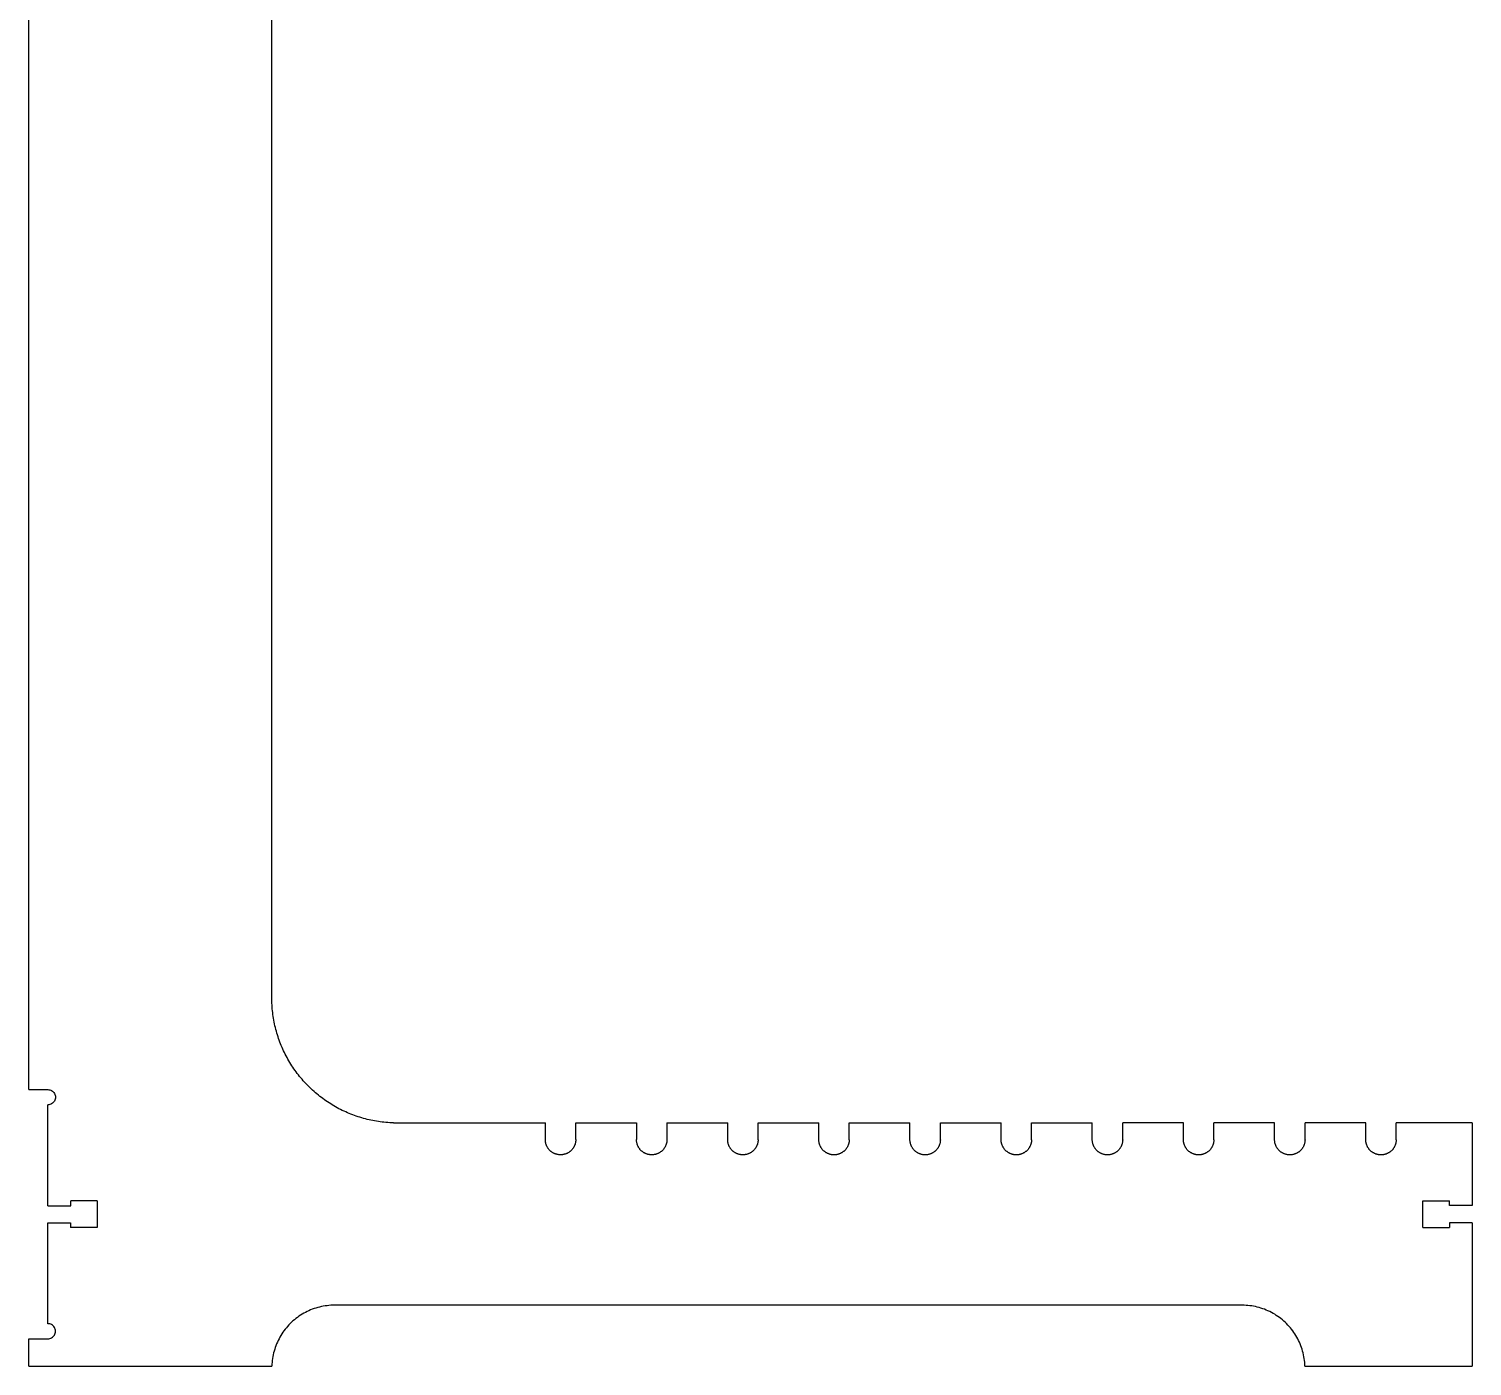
# Model space of a CAD drawing. Extents: x -72 to 72, y -22 to 22.
# Drawn here: x 3.69 to 27.44, y -22 to 0 of the extents above; entities that cross this region are included whole.
import ezdxf

# ---------------------------------------------------------------- set-up
doc = ezdxf.new("R2010")
doc.units = 0
doc.header["$MEASUREMENT"] = 0
doc.layers.get('0').update_dxf_attribs({"linetype": 'CONTINUOUS'})

msp = doc.modelspace()

# ---------------------------------------------------------------- linework, layer by layer
for p, q in [((7.692, -15.999), (7.695, 16.001)), ((3.693, -17.452), (3.696, 14.201)), ((7.693, -16.03), (7.692, -15.999)), ((7.695, -16.061), (7.693, -16.03)), ((7.697, -16.092), (7.695, -16.061)), ((7.699, -16.123), (7.697, -16.092)), ((7.702, -16.154), (7.699, -16.123)), ((7.706, -16.185), (7.702, -16.154)), ((7.71, -16.216), (7.706, -16.185)), ((7.714, -16.247), (7.71, -16.216)), ((7.719, -16.278), (7.714, -16.247)), ((7.724, -16.309), (7.719, -16.278)), ((7.73, -16.339), (7.724, -16.309)), ((7.737, -16.37), (7.73, -16.339)), ((7.743, -16.4), (7.737, -16.37)), ((7.75, -16.431), (7.743, -16.4)), ((7.758, -16.461), (7.75, -16.431)), ((7.766, -16.491), (7.758, -16.461)), ((7.775, -16.521), (7.766, -16.491)), ((7.784, -16.551), (7.775, -16.521)), ((7.793, -16.581), (7.784, -16.551)), ((7.803, -16.61), (7.793, -16.581)), ((7.814, -16.64), (7.803, -16.61)), ((7.824, -16.669), (7.814, -16.64)), ((7.836, -16.698), (7.824, -16.669)), ((7.847, -16.727), (7.836, -16.698)), ((7.859, -16.756), (7.847, -16.727)), ((7.872, -16.784), (7.859, -16.756)), ((7.885, -16.812), (7.872, -16.784)), ((7.898, -16.841), (7.885, -16.812)), ((7.912, -16.869), (7.898, -16.841)), ((7.926, -16.896), (7.912, -16.869)), ((7.941, -16.924), (7.926, -16.896)), ((7.956, -16.951), (7.941, -16.924)), ((7.972, -16.978), (7.956, -16.951)), ((7.988, -17.005), (7.972, -16.978)), ((8.004, -17.031), (7.988, -17.005)), ((8.021, -17.058), (8.004, -17.031)), ((8.038, -17.084), (8.021, -17.058)), ((8.055, -17.11), (8.038, -17.084)), ((8.073, -17.135), (8.055, -17.11)), ((8.091, -17.16), (8.073, -17.135)), ((8.11, -17.185), (8.091, -17.16)), ((8.129, -17.21), (8.11, -17.185)), ((8.148, -17.235), (8.129, -17.21)), ((8.168, -17.259), (8.148, -17.235)), ((8.188, -17.282), (8.168, -17.259)), ((8.209, -17.306), (8.188, -17.282)), ((8.23, -17.329), (8.209, -17.306)), ((8.251, -17.352), (8.23, -17.329)), ((3.693, -17.452), (4.006, -17.452)), ((4.006, -17.452), (4.022, -17.453)), ((4.022, -17.453), (4.038, -17.456)), ((4.038, -17.456), (4.053, -17.461)), ((4.053, -17.461), (4.068, -17.468)), ((4.068, -17.468), (4.082, -17.477)), ((4.082, -17.477), (4.094, -17.488)), ((4.094, -17.488), (4.105, -17.501)), ((4.105, -17.501), (4.114, -17.514)), ((4.114, -17.514), (4.121, -17.529)), ((4.121, -17.529), (4.126, -17.544)), ((4.126, -17.544), (4.13, -17.56)), ((4.13, -17.56), (4.131, -17.577)), ((8.272, -17.375), (8.251, -17.352)), ((8.294, -17.397), (8.272, -17.375)), ((8.317, -17.419), (8.294, -17.397)), ((8.339, -17.44), (8.317, -17.419)), ((8.362, -17.461), (8.339, -17.44)), ((8.385, -17.482), (8.362, -17.461)), ((8.409, -17.503), (8.385, -17.482)), ((8.432, -17.523), (8.409, -17.503)), ((8.457, -17.543), (8.432, -17.523)), ((8.481, -17.562), (8.457, -17.543)), ((8.506, -17.581), (8.481, -17.562)), ((4.022, -17.701), (4.006, -17.702)), ((4.006, -19.361), (4.006, -17.702)), ((4.038, -17.697), (4.022, -17.701)), ((4.053, -17.692), (4.038, -17.697)), ((4.068, -17.685), (4.053, -17.692)), ((4.082, -17.676), (4.068, -17.685)), ((4.094, -17.665), (4.082, -17.676)), ((4.105, -17.653), (4.094, -17.665)), ((4.114, -17.639), (4.105, -17.653)), ((4.121, -17.625), (4.114, -17.639)), ((4.126, -17.609), (4.121, -17.625)), ((4.13, -17.593), (4.126, -17.609)), ((4.131, -17.577), (4.13, -17.593)), ((8.531, -17.6), (8.506, -17.581)), ((8.556, -17.618), (8.531, -17.6)), ((8.581, -17.636), (8.556, -17.618)), ((8.607, -17.653), (8.581, -17.636)), ((8.633, -17.671), (8.607, -17.653)), ((8.66, -17.687), (8.633, -17.671)), ((8.686, -17.704), (8.66, -17.687)), ((8.713, -17.719), (8.686, -17.704)), ((8.74, -17.735), (8.713, -17.719)), ((8.767, -17.75), (8.74, -17.735)), ((8.795, -17.765), (8.767, -17.75)), ((8.822, -17.779), (8.795, -17.765)), ((8.85, -17.793), (8.822, -17.779)), ((8.879, -17.806), (8.85, -17.793)), ((8.907, -17.819), (8.879, -17.806)), ((8.935, -17.832), (8.907, -17.819)), ((8.964, -17.844), (8.935, -17.832)), ((8.993, -17.856), (8.964, -17.844)), ((9.022, -17.867), (8.993, -17.856)), ((9.051, -17.878), (9.022, -17.867)), ((9.081, -17.888), (9.051, -17.878)), ((9.11, -17.898), (9.081, -17.888)), ((9.14, -17.907), (9.11, -17.898)), ((9.17, -17.916), (9.14, -17.907)), ((9.2, -17.925), (9.17, -17.916)), ((9.23, -17.933), (9.2, -17.925)), ((9.26, -17.941), (9.23, -17.933)), ((9.291, -17.948), (9.26, -17.941)), ((9.321, -17.955), (9.291, -17.948)), ((9.352, -17.961), (9.321, -17.955)), ((9.382, -17.967), (9.352, -17.961)), ((9.413, -17.972), (9.382, -17.967)), ((9.444, -17.977), (9.413, -17.972)), ((9.475, -17.981), (9.444, -17.977)), ((9.506, -17.985), (9.475, -17.981)), ((9.536, -17.989), (9.506, -17.985)), ((9.568, -17.992), (9.536, -17.989)), ((9.599, -17.994), (9.568, -17.992)), ((9.63, -17.996), (9.599, -17.994)), ((9.661, -17.998), (9.63, -17.996)), ((9.692, -17.999), (9.661, -17.998)), ((9.692, -17.999), (12.192, -17.999)), ((12.192, -18.274), (12.192, -17.999)), ((12.692, -17.999), (13.692, -17.999)), ((12.692, -18.274), (12.692, -17.999)), ((13.692, -17.999), (13.692, -18.274)), ((14.192, -17.999), (15.192, -18)), ((14.192, -17.999), (14.192, -18.274)), ((15.192, -18.275), (15.192, -18)), ((15.692, -18), (16.692, -18)), ((15.692, -18.275), (15.692, -18)), ((16.692, -18.275), (16.692, -18)), ((17.192, -18), (18.192, -18)), ((17.192, -18.275), (17.192, -18)), ((18.192, -18.275), (18.192, -18)), ((18.692, -18), (19.692, -18)), ((18.692, -18.275), (18.692, -18)), ((19.692, -18.275), (19.692, -18)), ((20.192, -18), (21.192, -18)), ((20.192, -18.275), (20.192, -18)), ((21.192, -18.275), (21.192, -18)), ((22.692, -18), (21.692, -18)), ((21.692, -18.275), (21.692, -18)), ((22.692, -18.275), (22.692, -18)), ((24.192, -18), (23.192, -18)), ((23.192, -18.275), (23.192, -18)), ((24.192, -18.275), (24.192, -18)), ((25.692, -18), (24.692, -18)), ((24.692, -18.275), (24.692, -18)), ((25.692, -18.275), (25.692, -18)), ((26.192, -18.275), (26.192, -18)), ((27.442, -18), (26.192, -18)), ((27.442, -18), (27.442, -19.36)), ((12.192, -18.282), (12.192, -18.274)), ((12.192, -18.29), (12.192, -18.282)), ((12.692, -18.282), (12.691, -18.29)), ((12.692, -18.274), (12.692, -18.282)), ((13.692, -18.282), (13.692, -18.274)), ((13.692, -18.29), (13.692, -18.282)), ((14.192, -18.282), (14.191, -18.29)), ((14.192, -18.274), (14.192, -18.282)), ((15.192, -18.282), (15.192, -18.275)), ((15.192, -18.29), (15.192, -18.282)), ((15.692, -18.282), (15.691, -18.29)), ((15.692, -18.275), (15.692, -18.282)), ((16.692, -18.283), (16.692, -18.275)), ((16.692, -18.29), (16.692, -18.283)), ((17.192, -18.283), (17.191, -18.29)), ((17.192, -18.275), (17.192, -18.283)), ((18.192, -18.283), (18.192, -18.275)), ((18.192, -18.29), (18.192, -18.283)), ((18.692, -18.283), (18.691, -18.291)), ((18.692, -18.275), (18.692, -18.283)), ((19.692, -18.283), (19.692, -18.275)), ((19.692, -18.291), (19.692, -18.283)), ((20.192, -18.283), (20.191, -18.291)), ((20.192, -18.275), (20.192, -18.283)), ((21.192, -18.283), (21.192, -18.275)), ((21.192, -18.291), (21.192, -18.283)), ((21.692, -18.283), (21.691, -18.291)), ((21.692, -18.275), (21.692, -18.283)), ((22.692, -18.283), (22.692, -18.275)), ((22.692, -18.291), (22.692, -18.283)), ((23.192, -18.283), (23.191, -18.291)), ((23.192, -18.275), (23.192, -18.283)), ((24.192, -18.283), (24.192, -18.275)), ((24.192, -18.291), (24.192, -18.283)), ((24.692, -18.283), (24.691, -18.291)), ((24.692, -18.275), (24.692, -18.283)), ((25.692, -18.283), (25.692, -18.275)), ((25.692, -18.291), (25.692, -18.283)), ((26.192, -18.283), (26.191, -18.291)), ((26.192, -18.275), (26.192, -18.283)), ((12.193, -18.298), (12.192, -18.29)), ((12.194, -18.306), (12.193, -18.298)), ((12.195, -18.313), (12.194, -18.306)), ((12.196, -18.321), (12.195, -18.313)), ((12.198, -18.329), (12.196, -18.321)), ((12.2, -18.336), (12.198, -18.329)), ((12.202, -18.344), (12.2, -18.336)), ((12.204, -18.352), (12.202, -18.344)), ((12.207, -18.359), (12.204, -18.352)), ((12.21, -18.366), (12.207, -18.359)), ((12.213, -18.374), (12.21, -18.366)), ((12.216, -18.381), (12.213, -18.374)), ((12.219, -18.388), (12.216, -18.381)), ((12.223, -18.395), (12.219, -18.388)), ((12.227, -18.402), (12.223, -18.395)), ((12.231, -18.408), (12.227, -18.402)), ((12.235, -18.415), (12.231, -18.408)), ((12.24, -18.421), (12.235, -18.415)), ((12.244, -18.428), (12.24, -18.421)), ((12.249, -18.434), (12.244, -18.428)), ((12.254, -18.44), (12.249, -18.434)), ((12.26, -18.445), (12.254, -18.44)), ((12.265, -18.451), (12.26, -18.445)), ((12.271, -18.457), (12.265, -18.451)), ((12.277, -18.462), (12.271, -18.457)), ((12.283, -18.467), (12.277, -18.462)), ((12.289, -18.472), (12.283, -18.467)), ((12.295, -18.477), (12.289, -18.472)), ((12.301, -18.481), (12.295, -18.477)), ((12.308, -18.485), (12.301, -18.481)), ((12.315, -18.49), (12.308, -18.485)), ((12.322, -18.493), (12.315, -18.49)), ((12.328, -18.497), (12.322, -18.493)), ((12.336, -18.501), (12.328, -18.497)), ((12.343, -18.504), (12.336, -18.501)), ((12.35, -18.507), (12.343, -18.504)), ((12.357, -18.51), (12.35, -18.507)), ((12.365, -18.512), (12.357, -18.51)), ((12.372, -18.514), (12.365, -18.512)), ((12.38, -18.516), (12.372, -18.514)), ((12.387, -18.518), (12.38, -18.516)), ((12.395, -18.52), (12.387, -18.518)), ((12.403, -18.521), (12.395, -18.52)), ((12.411, -18.522), (12.403, -18.521)), ((12.418, -18.523), (12.411, -18.522)), ((12.426, -18.524), (12.418, -18.523)), ((12.434, -18.524), (12.426, -18.524)), ((12.442, -18.524), (12.434, -18.524)), ((12.45, -18.524), (12.442, -18.524)), ((12.458, -18.524), (12.45, -18.524)), ((12.466, -18.523), (12.458, -18.524)), ((12.473, -18.522), (12.466, -18.523)), ((12.481, -18.521), (12.473, -18.522)), ((12.489, -18.52), (12.481, -18.521)), ((12.497, -18.518), (12.489, -18.52)), ((12.504, -18.516), (12.497, -18.518)), ((12.512, -18.514), (12.504, -18.516)), ((12.519, -18.512), (12.512, -18.514)), ((12.527, -18.51), (12.519, -18.512)), ((12.534, -18.507), (12.527, -18.51)), ((12.541, -18.504), (12.534, -18.507)), ((12.548, -18.501), (12.541, -18.504)), ((12.555, -18.497), (12.548, -18.501)), ((12.562, -18.493), (12.555, -18.497)), ((12.569, -18.49), (12.562, -18.493)), ((12.576, -18.485), (12.569, -18.49)), ((12.582, -18.481), (12.576, -18.485)), ((12.589, -18.477), (12.582, -18.481)), ((12.595, -18.472), (12.589, -18.477)), ((12.601, -18.467), (12.595, -18.472)), ((12.607, -18.462), (12.601, -18.467)), ((12.613, -18.457), (12.607, -18.462)), ((12.619, -18.451), (12.613, -18.457)), ((12.624, -18.445), (12.619, -18.451)), ((12.63, -18.44), (12.624, -18.445)), ((12.635, -18.434), (12.63, -18.44)), ((12.64, -18.428), (12.635, -18.434)), ((12.644, -18.421), (12.64, -18.428)), ((12.649, -18.415), (12.644, -18.421)), ((12.653, -18.408), (12.649, -18.415)), ((12.657, -18.402), (12.653, -18.408)), ((12.661, -18.395), (12.657, -18.402)), ((12.665, -18.388), (12.661, -18.395)), ((12.668, -18.381), (12.665, -18.388)), ((12.671, -18.374), (12.668, -18.381)), ((12.674, -18.366), (12.671, -18.374)), ((12.677, -18.359), (12.674, -18.366)), ((12.68, -18.352), (12.677, -18.359)), ((12.682, -18.344), (12.68, -18.352)), ((12.684, -18.337), (12.682, -18.344)), ((12.686, -18.329), (12.684, -18.337)), ((12.688, -18.321), (12.686, -18.329)), ((12.689, -18.313), (12.688, -18.321)), ((12.69, -18.306), (12.689, -18.313)), ((12.691, -18.298), (12.69, -18.306)), ((12.691, -18.29), (12.691, -18.298)), ((13.693, -18.298), (13.692, -18.29)), ((13.694, -18.306), (13.693, -18.298)), ((13.695, -18.314), (13.694, -18.306)), ((13.696, -18.321), (13.695, -18.314)), ((13.698, -18.329), (13.696, -18.321)), ((13.7, -18.337), (13.698, -18.329)), ((13.702, -18.344), (13.7, -18.337)), ((13.704, -18.352), (13.702, -18.344)), ((13.707, -18.359), (13.704, -18.352)), ((13.71, -18.366), (13.707, -18.359)), ((13.713, -18.374), (13.71, -18.366)), ((13.716, -18.381), (13.713, -18.374)), ((13.719, -18.388), (13.716, -18.381)), ((13.723, -18.395), (13.719, -18.388)), ((13.727, -18.402), (13.723, -18.395)), ((13.731, -18.408), (13.727, -18.402)), ((13.735, -18.415), (13.731, -18.408)), ((13.74, -18.421), (13.735, -18.415)), ((13.744, -18.428), (13.74, -18.421)), ((13.749, -18.434), (13.744, -18.428)), ((13.754, -18.44), (13.749, -18.434)), ((13.76, -18.446), (13.754, -18.44)), ((13.765, -18.451), (13.76, -18.446)), ((13.771, -18.457), (13.765, -18.451)), ((13.777, -18.462), (13.771, -18.457)), ((13.783, -18.467), (13.777, -18.462)), ((13.789, -18.472), (13.783, -18.467)), ((13.795, -18.477), (13.789, -18.472)), ((13.801, -18.481), (13.795, -18.477)), ((13.808, -18.486), (13.801, -18.481)), ((13.815, -18.49), (13.808, -18.486)), ((13.822, -18.494), (13.815, -18.49)), ((13.828, -18.497), (13.822, -18.494)), ((13.836, -18.501), (13.828, -18.497)), ((13.843, -18.504), (13.836, -18.501)), ((13.85, -18.507), (13.843, -18.504)), ((13.857, -18.51), (13.85, -18.507)), ((13.865, -18.512), (13.857, -18.51)), ((13.872, -18.515), (13.865, -18.512)), ((13.88, -18.517), (13.872, -18.515)), ((13.887, -18.518), (13.88, -18.517)), ((13.895, -18.52), (13.887, -18.518)), ((13.903, -18.521), (13.895, -18.52)), ((13.911, -18.522), (13.903, -18.521)), ((13.918, -18.523), (13.911, -18.522)), ((13.926, -18.524), (13.918, -18.523)), ((13.934, -18.524), (13.926, -18.524)), ((13.942, -18.524), (13.934, -18.524)), ((13.95, -18.524), (13.942, -18.524)), ((13.958, -18.524), (13.95, -18.524)), ((13.966, -18.523), (13.958, -18.524)), ((13.973, -18.522), (13.966, -18.523)), ((13.981, -18.521), (13.973, -18.522)), ((13.989, -18.52), (13.981, -18.521)), ((13.997, -18.518), (13.989, -18.52)), ((14.004, -18.517), (13.997, -18.518)), ((14.012, -18.515), (14.004, -18.517)), ((14.019, -18.512), (14.012, -18.515)), ((14.027, -18.51), (14.019, -18.512)), ((14.034, -18.507), (14.027, -18.51)), ((14.041, -18.504), (14.034, -18.507)), ((14.048, -18.501), (14.041, -18.504)), ((14.055, -18.497), (14.048, -18.501)), ((14.062, -18.494), (14.055, -18.497)), ((14.069, -18.49), (14.062, -18.494)), ((14.076, -18.486), (14.069, -18.49)), ((14.082, -18.481), (14.076, -18.486)), ((14.089, -18.477), (14.082, -18.481)), ((14.095, -18.472), (14.089, -18.477)), ((14.101, -18.467), (14.095, -18.472)), ((14.107, -18.462), (14.101, -18.467)), ((14.113, -18.457), (14.107, -18.462)), ((14.119, -18.451), (14.113, -18.457)), ((14.124, -18.446), (14.119, -18.451)), ((14.13, -18.44), (14.124, -18.446)), ((14.135, -18.434), (14.13, -18.44)), ((14.14, -18.428), (14.135, -18.434)), ((14.144, -18.421), (14.14, -18.428)), ((14.149, -18.415), (14.144, -18.421)), ((14.153, -18.408), (14.149, -18.415)), ((14.157, -18.402), (14.153, -18.408)), ((14.161, -18.395), (14.157, -18.402)), ((14.165, -18.388), (14.161, -18.395)), ((14.168, -18.381), (14.165, -18.388)), ((14.171, -18.374), (14.168, -18.381)), ((14.174, -18.366), (14.171, -18.374)), ((14.177, -18.359), (14.174, -18.366)), ((14.18, -18.352), (14.177, -18.359)), ((14.182, -18.344), (14.18, -18.352)), ((14.184, -18.337), (14.182, -18.344)), ((14.186, -18.329), (14.184, -18.337)), ((14.188, -18.321), (14.186, -18.329)), ((14.189, -18.314), (14.188, -18.321)), ((14.19, -18.306), (14.189, -18.314)), ((14.191, -18.298), (14.19, -18.306)), ((14.191, -18.29), (14.191, -18.298)), ((15.193, -18.298), (15.192, -18.29)), ((15.194, -18.306), (15.193, -18.298)), ((15.195, -18.314), (15.194, -18.306)), ((15.196, -18.321), (15.195, -18.314)), ((15.198, -18.329), (15.196, -18.321)), ((15.2, -18.337), (15.198, -18.329)), ((15.202, -18.344), (15.2, -18.337)), ((15.204, -18.352), (15.202, -18.344)), ((15.207, -18.359), (15.204, -18.352)), ((15.21, -18.367), (15.207, -18.359)), ((15.213, -18.374), (15.21, -18.367)), ((15.216, -18.381), (15.213, -18.374)), ((15.219, -18.388), (15.216, -18.381)), ((15.223, -18.395), (15.219, -18.388)), ((15.227, -18.402), (15.223, -18.395)), ((15.231, -18.409), (15.227, -18.402)), ((15.235, -18.415), (15.231, -18.409)), ((15.24, -18.421), (15.235, -18.415)), ((15.244, -18.428), (15.24, -18.421)), ((15.249, -18.434), (15.244, -18.428)), ((15.254, -18.44), (15.249, -18.434)), ((15.26, -18.446), (15.254, -18.44)), ((15.265, -18.451), (15.26, -18.446)), ((15.271, -18.457), (15.265, -18.451)), ((15.277, -18.462), (15.271, -18.457)), ((15.283, -18.467), (15.277, -18.462)), ((15.289, -18.472), (15.283, -18.467)), ((15.295, -18.477), (15.289, -18.472)), ((15.301, -18.481), (15.295, -18.477)), ((15.308, -18.486), (15.301, -18.481)), ((15.315, -18.49), (15.308, -18.486)), ((15.322, -18.494), (15.315, -18.49)), ((15.328, -18.497), (15.322, -18.494)), ((15.336, -18.501), (15.328, -18.497)), ((15.343, -18.504), (15.336, -18.501)), ((15.35, -18.507), (15.343, -18.504)), ((15.357, -18.51), (15.35, -18.507)), ((15.365, -18.512), (15.357, -18.51)), ((15.372, -18.515), (15.365, -18.512)), ((15.38, -18.517), (15.372, -18.515)), ((15.387, -18.519), (15.38, -18.517)), ((15.395, -18.52), (15.387, -18.519)), ((15.403, -18.521), (15.395, -18.52)), ((15.411, -18.523), (15.403, -18.521)), ((15.418, -18.523), (15.411, -18.523)), ((15.426, -18.524), (15.418, -18.523)), ((15.434, -18.524), (15.426, -18.524)), ((15.442, -18.525), (15.434, -18.524)), ((15.45, -18.524), (15.442, -18.525)), ((15.458, -18.524), (15.45, -18.524)), ((15.466, -18.523), (15.458, -18.524)), ((15.473, -18.523), (15.466, -18.523)), ((15.481, -18.521), (15.473, -18.523)), ((15.489, -18.52), (15.481, -18.521)), ((15.497, -18.519), (15.489, -18.52)), ((15.504, -18.517), (15.497, -18.519)), ((15.512, -18.515), (15.504, -18.517)), ((15.519, -18.512), (15.512, -18.515)), ((15.527, -18.51), (15.519, -18.512)), ((15.534, -18.507), (15.527, -18.51)), ((15.541, -18.504), (15.534, -18.507)), ((15.548, -18.501), (15.541, -18.504)), ((15.555, -18.497), (15.548, -18.501)), ((15.562, -18.494), (15.555, -18.497)), ((15.569, -18.49), (15.562, -18.494)), ((15.576, -18.486), (15.569, -18.49)), ((15.582, -18.481), (15.576, -18.486)), ((15.589, -18.477), (15.582, -18.481)), ((15.595, -18.472), (15.589, -18.477)), ((15.601, -18.467), (15.595, -18.472)), ((15.607, -18.462), (15.601, -18.467)), ((15.613, -18.457), (15.607, -18.462)), ((15.619, -18.451), (15.613, -18.457)), ((15.624, -18.446), (15.619, -18.451)), ((15.63, -18.44), (15.624, -18.446)), ((15.635, -18.434), (15.63, -18.44)), ((15.64, -18.428), (15.635, -18.434)), ((15.644, -18.422), (15.64, -18.428)), ((15.649, -18.415), (15.644, -18.422)), ((15.653, -18.409), (15.649, -18.415)), ((15.657, -18.402), (15.653, -18.409)), ((15.661, -18.395), (15.657, -18.402)), ((15.665, -18.388), (15.661, -18.395)), ((15.668, -18.381), (15.665, -18.388)), ((15.671, -18.374), (15.668, -18.381)), ((15.674, -18.367), (15.671, -18.374)), ((15.677, -18.359), (15.674, -18.367)), ((15.68, -18.352), (15.677, -18.359)), ((15.682, -18.344), (15.68, -18.352)), ((15.684, -18.337), (15.682, -18.344)), ((15.686, -18.329), (15.684, -18.337)), ((15.688, -18.321), (15.686, -18.329)), ((15.689, -18.314), (15.688, -18.321)), ((15.69, -18.306), (15.689, -18.314)), ((15.691, -18.298), (15.69, -18.306)), ((15.691, -18.29), (15.691, -18.298)), ((16.693, -18.298), (16.692, -18.29)), ((16.694, -18.306), (16.693, -18.298)), ((16.695, -18.314), (16.694, -18.306)), ((16.696, -18.322), (16.695, -18.314)), ((16.698, -18.329), (16.696, -18.322)), ((16.7, -18.337), (16.698, -18.329)), ((16.702, -18.344), (16.7, -18.337)), ((16.704, -18.352), (16.702, -18.344)), ((16.707, -18.359), (16.704, -18.352)), ((16.71, -18.367), (16.707, -18.359)), ((16.713, -18.374), (16.71, -18.367)), ((16.716, -18.381), (16.713, -18.374)), ((16.719, -18.388), (16.716, -18.381)), ((16.723, -18.395), (16.719, -18.388)), ((16.727, -18.402), (16.723, -18.395)), ((16.731, -18.409), (16.727, -18.402)), ((16.735, -18.415), (16.731, -18.409)), ((16.74, -18.422), (16.735, -18.415)), ((16.744, -18.428), (16.74, -18.422)), ((16.749, -18.434), (16.744, -18.428)), ((16.754, -18.44), (16.749, -18.434)), ((16.76, -18.446), (16.754, -18.44)), ((16.765, -18.451), (16.76, -18.446)), ((16.771, -18.457), (16.765, -18.451)), ((16.777, -18.462), (16.771, -18.457)), ((16.783, -18.467), (16.777, -18.462)), ((16.789, -18.472), (16.783, -18.467)), ((16.795, -18.477), (16.789, -18.472)), ((16.801, -18.481), (16.795, -18.477)), ((16.808, -18.486), (16.801, -18.481)), ((16.815, -18.49), (16.808, -18.486)), ((16.822, -18.494), (16.815, -18.49)), ((16.828, -18.497), (16.822, -18.494)), ((16.836, -18.501), (16.828, -18.497)), ((16.843, -18.504), (16.836, -18.501)), ((16.85, -18.507), (16.843, -18.504)), ((16.857, -18.51), (16.85, -18.507)), ((16.865, -18.512), (16.857, -18.51)), ((16.872, -18.515), (16.865, -18.512)), ((16.88, -18.517), (16.872, -18.515)), ((16.887, -18.519), (16.88, -18.517)), ((16.895, -18.52), (16.887, -18.519)), ((16.903, -18.522), (16.895, -18.52)), ((16.911, -18.523), (16.903, -18.522)), ((16.918, -18.524), (16.911, -18.523)), ((16.926, -18.524), (16.918, -18.524)), ((16.934, -18.525), (16.926, -18.524)), ((16.958, -18.524), (16.95, -18.525)), ((16.966, -18.524), (16.958, -18.524)), ((16.973, -18.523), (16.966, -18.524)), ((16.981, -18.522), (16.973, -18.523)), ((16.989, -18.52), (16.981, -18.522)), ((16.997, -18.519), (16.989, -18.52)), ((17.004, -18.517), (16.997, -18.519)), ((17.012, -18.515), (17.004, -18.517)), ((17.019, -18.512), (17.012, -18.515)), ((17.027, -18.51), (17.019, -18.512)), ((17.034, -18.507), (17.027, -18.51)), ((17.041, -18.504), (17.034, -18.507)), ((17.048, -18.501), (17.041, -18.504)), ((17.055, -18.497), (17.048, -18.501)), ((17.062, -18.494), (17.055, -18.497)), ((17.069, -18.49), (17.062, -18.494)), ((17.076, -18.486), (17.069, -18.49)), ((17.082, -18.481), (17.076, -18.486)), ((17.089, -18.477), (17.082, -18.481)), ((17.095, -18.472), (17.089, -18.477)), ((17.101, -18.467), (17.095, -18.472)), ((17.107, -18.462), (17.101, -18.467)), ((17.113, -18.457), (17.107, -18.462)), ((17.119, -18.451), (17.113, -18.457)), ((17.124, -18.446), (17.119, -18.451)), ((17.13, -18.44), (17.124, -18.446)), ((17.135, -18.434), (17.13, -18.44)), ((17.14, -18.428), (17.135, -18.434)), ((17.144, -18.422), (17.14, -18.428)), ((17.149, -18.415), (17.144, -18.422)), ((17.153, -18.409), (17.149, -18.415)), ((17.157, -18.402), (17.153, -18.409)), ((17.161, -18.395), (17.157, -18.402)), ((17.165, -18.388), (17.161, -18.395)), ((17.168, -18.381), (17.165, -18.388)), ((17.171, -18.374), (17.168, -18.381)), ((17.174, -18.367), (17.171, -18.374)), ((17.177, -18.359), (17.174, -18.367)), ((17.18, -18.352), (17.177, -18.359)), ((17.182, -18.344), (17.18, -18.352)), ((17.184, -18.337), (17.182, -18.344)), ((17.186, -18.329), (17.184, -18.337)), ((17.188, -18.322), (17.186, -18.329)), ((17.189, -18.314), (17.188, -18.322)), ((17.19, -18.306), (17.189, -18.314)), ((17.191, -18.298), (17.19, -18.306)), ((17.191, -18.29), (17.191, -18.298)), ((18.193, -18.298), (18.192, -18.29)), ((18.194, -18.306), (18.193, -18.298)), ((18.195, -18.314), (18.194, -18.306)), ((18.196, -18.322), (18.195, -18.314)), ((18.198, -18.329), (18.196, -18.322)), ((18.2, -18.337), (18.198, -18.329)), ((18.202, -18.345), (18.2, -18.337)), ((18.204, -18.352), (18.202, -18.345)), ((18.207, -18.359), (18.204, -18.352)), ((18.21, -18.367), (18.207, -18.359)), ((18.213, -18.374), (18.21, -18.367)), ((18.216, -18.381), (18.213, -18.374)), ((18.219, -18.388), (18.216, -18.381)), ((18.223, -18.395), (18.219, -18.388)), ((18.227, -18.402), (18.223, -18.395)), ((18.231, -18.409), (18.227, -18.402)), ((18.235, -18.415), (18.231, -18.409)), ((18.24, -18.422), (18.235, -18.415)), ((18.244, -18.428), (18.24, -18.422)), ((18.249, -18.434), (18.244, -18.428)), ((18.254, -18.44), (18.249, -18.434)), ((18.26, -18.446), (18.254, -18.44)), ((18.265, -18.452), (18.26, -18.446)), ((18.271, -18.457), (18.265, -18.452)), ((18.277, -18.462), (18.271, -18.457)), ((18.283, -18.467), (18.277, -18.462)), ((18.289, -18.472), (18.283, -18.467)), ((18.295, -18.477), (18.289, -18.472)), ((18.301, -18.482), (18.295, -18.477)), ((18.308, -18.486), (18.301, -18.482)), ((18.315, -18.49), (18.308, -18.486)), ((18.322, -18.494), (18.315, -18.49)), ((18.328, -18.498), (18.322, -18.494)), ((18.336, -18.501), (18.328, -18.498)), ((18.343, -18.504), (18.336, -18.501)), ((18.35, -18.507), (18.343, -18.504)), ((18.357, -18.51), (18.35, -18.507)), ((18.365, -18.513), (18.357, -18.51)), ((18.372, -18.515), (18.365, -18.513)), ((18.38, -18.517), (18.372, -18.515)), ((18.387, -18.519), (18.38, -18.517)), ((18.395, -18.52), (18.387, -18.519)), ((18.403, -18.522), (18.395, -18.52)), ((18.411, -18.523), (18.403, -18.522)), ((18.418, -18.524), (18.411, -18.523)), ((18.426, -18.524), (18.418, -18.524)), ((18.434, -18.525), (18.426, -18.524)), ((18.458, -18.524), (18.45, -18.525)), ((18.466, -18.524), (18.458, -18.524)), ((18.473, -18.523), (18.466, -18.524)), ((18.481, -18.522), (18.473, -18.523)), ((18.489, -18.52), (18.481, -18.522)), ((18.497, -18.519), (18.489, -18.52)), ((18.504, -18.517), (18.497, -18.519)), ((18.512, -18.515), (18.504, -18.517)), ((18.519, -18.513), (18.512, -18.515)), ((18.527, -18.51), (18.519, -18.513)), ((18.534, -18.507), (18.527, -18.51)), ((18.541, -18.504), (18.534, -18.507)), ((18.548, -18.501), (18.541, -18.504)), ((18.555, -18.498), (18.548, -18.501)), ((18.562, -18.494), (18.555, -18.498)), ((18.569, -18.49), (18.562, -18.494)), ((18.576, -18.486), (18.569, -18.49)), ((18.582, -18.482), (18.576, -18.486)), ((18.589, -18.477), (18.582, -18.482)), ((18.595, -18.472), (18.589, -18.477)), ((18.601, -18.467), (18.595, -18.472)), ((18.607, -18.462), (18.601, -18.467)), ((18.613, -18.457), (18.607, -18.462)), ((18.619, -18.452), (18.613, -18.457)), ((18.624, -18.446), (18.619, -18.452)), ((18.63, -18.44), (18.624, -18.446)), ((18.635, -18.434), (18.63, -18.44)), ((18.64, -18.428), (18.635, -18.434)), ((18.644, -18.422), (18.64, -18.428)), ((18.649, -18.415), (18.644, -18.422)), ((18.653, -18.409), (18.649, -18.415)), ((18.657, -18.402), (18.653, -18.409)), ((18.661, -18.395), (18.657, -18.402)), ((18.665, -18.388), (18.661, -18.395)), ((18.668, -18.381), (18.665, -18.388)), ((18.671, -18.374), (18.668, -18.381)), ((18.674, -18.367), (18.671, -18.374)), ((18.677, -18.36), (18.674, -18.367)), ((18.68, -18.352), (18.677, -18.36)), ((18.682, -18.345), (18.68, -18.352)), ((18.684, -18.337), (18.682, -18.345)), ((18.686, -18.329), (18.684, -18.337)), ((18.688, -18.322), (18.686, -18.329)), ((18.689, -18.314), (18.688, -18.322)), ((18.69, -18.306), (18.689, -18.314)), ((18.691, -18.298), (18.69, -18.306)), ((18.691, -18.291), (18.691, -18.298)), ((19.693, -18.298), (19.692, -18.291)), ((19.694, -18.306), (19.693, -18.298)), ((19.695, -18.314), (19.694, -18.306)), ((19.696, -18.322), (19.695, -18.314)), ((19.698, -18.329), (19.696, -18.322)), ((19.7, -18.337), (19.698, -18.329)), ((19.702, -18.345), (19.7, -18.337)), ((19.704, -18.352), (19.702, -18.345)), ((19.707, -18.36), (19.704, -18.352)), ((19.71, -18.367), (19.707, -18.36)), ((19.713, -18.374), (19.71, -18.367)), ((19.716, -18.381), (19.713, -18.374)), ((19.719, -18.388), (19.716, -18.381)), ((19.723, -18.395), (19.719, -18.388)), ((19.727, -18.402), (19.723, -18.395)), ((19.731, -18.409), (19.727, -18.402)), ((19.735, -18.415), (19.731, -18.409)), ((19.74, -18.422), (19.735, -18.415)), ((19.744, -18.428), (19.74, -18.422)), ((19.749, -18.434), (19.744, -18.428)), ((19.754, -18.44), (19.749, -18.434)), ((19.76, -18.446), (19.754, -18.44)), ((19.765, -18.452), (19.76, -18.446)), ((19.771, -18.457), (19.765, -18.452)), ((19.777, -18.462), (19.771, -18.457)), ((19.783, -18.468), (19.777, -18.462)), ((19.789, -18.472), (19.783, -18.468)), ((19.795, -18.477), (19.789, -18.472)), ((19.801, -18.482), (19.795, -18.477)), ((19.808, -18.486), (19.801, -18.482)), ((19.815, -18.49), (19.808, -18.486)), ((19.822, -18.494), (19.815, -18.49)), ((19.828, -18.498), (19.822, -18.494)), ((19.836, -18.501), (19.828, -18.498)), ((19.843, -18.504), (19.836, -18.501)), ((19.85, -18.507), (19.843, -18.504)), ((19.857, -18.51), (19.85, -18.507)), ((19.865, -18.513), (19.857, -18.51)), ((19.872, -18.515), (19.865, -18.513)), ((19.88, -18.517), (19.872, -18.515)), ((19.887, -18.519), (19.88, -18.517)), ((19.895, -18.52), (19.887, -18.519)), ((19.903, -18.522), (19.895, -18.52)), ((19.911, -18.523), (19.903, -18.522)), ((19.918, -18.524), (19.911, -18.523)), ((19.926, -18.524), (19.918, -18.524)), ((19.934, -18.525), (19.926, -18.524)), ((19.958, -18.524), (19.95, -18.525)), ((19.966, -18.524), (19.958, -18.524)), ((19.973, -18.523), (19.966, -18.524)), ((19.981, -18.522), (19.973, -18.523)), ((19.989, -18.52), (19.981, -18.522)), ((19.997, -18.519), (19.989, -18.52)), ((20.004, -18.517), (19.997, -18.519)), ((20.012, -18.515), (20.004, -18.517)), ((20.019, -18.513), (20.012, -18.515)), ((20.027, -18.51), (20.019, -18.513)), ((20.034, -18.507), (20.027, -18.51)), ((20.041, -18.504), (20.034, -18.507)), ((20.048, -18.501), (20.041, -18.504)), ((20.055, -18.498), (20.048, -18.501)), ((20.062, -18.494), (20.055, -18.498)), ((20.069, -18.49), (20.062, -18.494)), ((20.076, -18.486), (20.069, -18.49)), ((20.082, -18.482), (20.076, -18.486)), ((20.089, -18.477), (20.082, -18.482)), ((20.095, -18.472), (20.089, -18.477)), ((20.101, -18.468), (20.095, -18.472)), ((20.107, -18.462), (20.101, -18.468)), ((20.113, -18.457), (20.107, -18.462)), ((20.119, -18.452), (20.113, -18.457)), ((20.124, -18.446), (20.119, -18.452)), ((20.13, -18.44), (20.124, -18.446)), ((20.135, -18.434), (20.13, -18.44)), ((20.14, -18.428), (20.135, -18.434)), ((20.144, -18.422), (20.14, -18.428)), ((20.149, -18.415), (20.144, -18.422)), ((20.153, -18.409), (20.149, -18.415)), ((20.157, -18.402), (20.153, -18.409)), ((20.161, -18.395), (20.157, -18.402)), ((20.165, -18.388), (20.161, -18.395)), ((20.168, -18.381), (20.165, -18.388)), ((20.171, -18.374), (20.168, -18.381)), ((20.174, -18.367), (20.171, -18.374)), ((20.177, -18.36), (20.174, -18.367)), ((20.18, -18.352), (20.177, -18.36)), ((20.182, -18.345), (20.18, -18.352)), ((20.184, -18.337), (20.182, -18.345)), ((20.186, -18.329), (20.184, -18.337)), ((20.188, -18.322), (20.186, -18.329)), ((20.189, -18.314), (20.188, -18.322)), ((20.19, -18.306), (20.189, -18.314)), ((20.191, -18.298), (20.19, -18.306)), ((20.191, -18.291), (20.191, -18.298)), ((21.193, -18.299), (21.192, -18.291)), ((21.194, -18.306), (21.193, -18.299)), ((21.195, -18.314), (21.194, -18.306)), ((21.196, -18.322), (21.195, -18.314)), ((21.198, -18.33), (21.196, -18.322)), ((21.2, -18.337), (21.198, -18.33)), ((21.202, -18.345), (21.2, -18.337)), ((21.204, -18.352), (21.202, -18.345)), ((21.207, -18.36), (21.204, -18.352)), ((21.21, -18.367), (21.207, -18.36)), ((21.213, -18.374), (21.21, -18.367)), ((21.216, -18.381), (21.213, -18.374)), ((21.219, -18.389), (21.216, -18.381)), ((21.223, -18.395), (21.219, -18.389)), ((21.227, -18.402), (21.223, -18.395)), ((21.231, -18.409), (21.227, -18.402)), ((21.235, -18.416), (21.231, -18.409)), ((21.24, -18.422), (21.235, -18.416)), ((21.244, -18.428), (21.24, -18.422)), ((21.249, -18.434), (21.244, -18.428)), ((21.254, -18.44), (21.249, -18.434)), ((21.26, -18.446), (21.254, -18.44)), ((21.265, -18.452), (21.26, -18.446)), ((21.271, -18.457), (21.265, -18.452)), ((21.277, -18.463), (21.271, -18.457)), ((21.283, -18.468), (21.277, -18.463)), ((21.289, -18.473), (21.283, -18.468)), ((21.295, -18.477), (21.289, -18.473)), ((21.301, -18.482), (21.295, -18.477)), ((21.308, -18.486), (21.301, -18.482)), ((21.315, -18.49), (21.308, -18.486)), ((21.322, -18.494), (21.315, -18.49)), ((21.328, -18.498), (21.322, -18.494)), ((21.336, -18.501), (21.328, -18.498)), ((21.343, -18.504), (21.336, -18.501)), ((21.35, -18.507), (21.343, -18.504)), ((21.357, -18.51), (21.35, -18.507)), ((21.365, -18.513), (21.357, -18.51)), ((21.372, -18.515), (21.365, -18.513)), ((21.38, -18.517), (21.372, -18.515)), ((21.387, -18.519), (21.38, -18.517)), ((21.395, -18.521), (21.387, -18.519)), ((21.403, -18.522), (21.395, -18.521)), ((21.411, -18.523), (21.403, -18.522)), ((21.418, -18.524), (21.411, -18.523)), ((21.426, -18.525), (21.418, -18.524)), ((21.466, -18.524), (21.458, -18.525)), ((21.473, -18.523), (21.466, -18.524)), ((21.481, -18.522), (21.473, -18.523)), ((21.489, -18.521), (21.481, -18.522)), ((21.497, -18.519), (21.489, -18.521)), ((21.504, -18.517), (21.497, -18.519)), ((21.512, -18.515), (21.504, -18.517)), ((21.519, -18.513), (21.512, -18.515)), ((21.527, -18.51), (21.519, -18.513)), ((21.534, -18.507), (21.527, -18.51)), ((21.541, -18.504), (21.534, -18.507)), ((21.548, -18.501), (21.541, -18.504)), ((21.555, -18.498), (21.548, -18.501)), ((21.562, -18.494), (21.555, -18.498)), ((21.569, -18.49), (21.562, -18.494)), ((21.576, -18.486), (21.569, -18.49)), ((21.582, -18.482), (21.576, -18.486)), ((21.589, -18.477), (21.582, -18.482)), ((21.595, -18.473), (21.589, -18.477)), ((21.601, -18.468), (21.595, -18.473)), ((21.607, -18.463), (21.601, -18.468)), ((21.613, -18.457), (21.607, -18.463)), ((21.619, -18.452), (21.613, -18.457)), ((21.624, -18.446), (21.619, -18.452)), ((21.63, -18.44), (21.624, -18.446)), ((21.635, -18.434), (21.63, -18.44)), ((21.64, -18.428), (21.635, -18.434)), ((21.644, -18.422), (21.64, -18.428)), ((21.649, -18.416), (21.644, -18.422)), ((21.653, -18.409), (21.649, -18.416)), ((21.657, -18.402), (21.653, -18.409)), ((21.661, -18.395), (21.657, -18.402)), ((21.665, -18.389), (21.661, -18.395)), ((21.668, -18.381), (21.665, -18.389)), ((21.671, -18.374), (21.668, -18.381)), ((21.674, -18.367), (21.671, -18.374)), ((21.677, -18.36), (21.674, -18.367)), ((21.68, -18.352), (21.677, -18.36)), ((21.682, -18.345), (21.68, -18.352)), ((21.684, -18.337), (21.682, -18.345)), ((21.686, -18.33), (21.684, -18.337)), ((21.688, -18.322), (21.686, -18.33)), ((21.689, -18.314), (21.688, -18.322)), ((21.69, -18.306), (21.689, -18.314)), ((21.691, -18.299), (21.69, -18.306)), ((21.691, -18.291), (21.691, -18.299)), ((22.693, -18.299), (22.692, -18.291)), ((22.694, -18.306), (22.693, -18.299)), ((22.695, -18.314), (22.694, -18.306)), ((22.696, -18.322), (22.695, -18.314)), ((22.698, -18.33), (22.696, -18.322)), ((22.7, -18.337), (22.698, -18.33)), ((22.702, -18.345), (22.7, -18.337)), ((22.704, -18.352), (22.702, -18.345)), ((22.707, -18.36), (22.704, -18.352)), ((22.71, -18.367), (22.707, -18.36)), ((22.713, -18.374), (22.71, -18.367)), ((22.716, -18.382), (22.713, -18.374)), ((22.719, -18.389), (22.716, -18.382)), ((22.723, -18.396), (22.719, -18.389)), ((22.727, -18.402), (22.723, -18.396)), ((22.731, -18.409), (22.727, -18.402)), ((22.735, -18.416), (22.731, -18.409)), ((22.74, -18.422), (22.735, -18.416)), ((22.744, -18.428), (22.74, -18.422)), ((22.749, -18.434), (22.744, -18.428)), ((22.754, -18.44), (22.749, -18.434)), ((22.76, -18.446), (22.754, -18.44)), ((22.765, -18.452), (22.76, -18.446)), ((22.771, -18.457), (22.765, -18.452)), ((22.777, -18.463), (22.771, -18.457)), ((22.783, -18.468), (22.777, -18.463)), ((22.789, -18.473), (22.783, -18.468)), ((22.795, -18.477), (22.789, -18.473)), ((22.801, -18.482), (22.795, -18.477)), ((22.808, -18.486), (22.801, -18.482)), ((22.815, -18.49), (22.808, -18.486)), ((22.822, -18.494), (22.815, -18.49)), ((22.828, -18.498), (22.822, -18.494)), ((22.836, -18.501), (22.828, -18.498)), ((22.843, -18.505), (22.836, -18.501)), ((22.85, -18.508), (22.843, -18.505)), ((22.857, -18.51), (22.85, -18.508)), ((22.865, -18.513), (22.857, -18.51)), ((22.872, -18.515), (22.865, -18.513)), ((22.88, -18.517), (22.872, -18.515)), ((22.887, -18.519), (22.88, -18.517)), ((22.895, -18.521), (22.887, -18.519)), ((22.903, -18.522), (22.895, -18.521)), ((22.911, -18.523), (22.903, -18.522)), ((22.918, -18.524), (22.911, -18.523)), ((22.926, -18.525), (22.918, -18.524)), ((22.966, -18.524), (22.958, -18.525)), ((22.973, -18.523), (22.966, -18.524)), ((22.981, -18.522), (22.973, -18.523)), ((22.989, -18.521), (22.981, -18.522)), ((22.997, -18.519), (22.989, -18.521)), ((23.004, -18.517), (22.997, -18.519)), ((23.012, -18.515), (23.004, -18.517)), ((23.019, -18.513), (23.012, -18.515)), ((23.027, -18.51), (23.019, -18.513)), ((23.034, -18.508), (23.027, -18.51)), ((23.041, -18.505), (23.034, -18.508)), ((23.048, -18.501), (23.041, -18.505)), ((23.055, -18.498), (23.048, -18.501)), ((23.062, -18.494), (23.055, -18.498)), ((23.069, -18.49), (23.062, -18.494)), ((23.076, -18.486), (23.069, -18.49)), ((23.082, -18.482), (23.076, -18.486)), ((23.089, -18.477), (23.082, -18.482)), ((23.095, -18.473), (23.089, -18.477)), ((23.101, -18.468), (23.095, -18.473)), ((23.107, -18.463), (23.101, -18.468)), ((23.113, -18.457), (23.107, -18.463)), ((23.119, -18.452), (23.113, -18.457)), ((23.124, -18.446), (23.119, -18.452)), ((23.13, -18.44), (23.124, -18.446)), ((23.135, -18.435), (23.13, -18.44)), ((23.14, -18.428), (23.135, -18.435)), ((23.144, -18.422), (23.14, -18.428)), ((23.149, -18.416), (23.144, -18.422)), ((23.153, -18.409), (23.149, -18.416)), ((23.157, -18.402), (23.153, -18.409)), ((23.161, -18.396), (23.157, -18.402)), ((23.165, -18.389), (23.161, -18.396)), ((23.168, -18.382), (23.165, -18.389)), ((23.171, -18.374), (23.168, -18.382)), ((23.174, -18.367), (23.171, -18.374)), ((23.177, -18.36), (23.174, -18.367)), ((23.18, -18.352), (23.177, -18.36)), ((23.182, -18.345), (23.18, -18.352)), ((23.184, -18.337), (23.182, -18.345)), ((23.186, -18.33), (23.184, -18.337)), ((23.188, -18.322), (23.186, -18.33)), ((23.189, -18.314), (23.188, -18.322)), ((23.19, -18.307), (23.189, -18.314)), ((23.191, -18.299), (23.19, -18.307)), ((23.191, -18.291), (23.191, -18.299)), ((24.193, -18.299), (24.192, -18.291)), ((24.194, -18.307), (24.193, -18.299)), ((24.195, -18.314), (24.194, -18.307)), ((24.196, -18.322), (24.195, -18.314)), ((24.198, -18.33), (24.196, -18.322)), ((24.2, -18.337), (24.198, -18.33)), ((24.202, -18.345), (24.2, -18.337)), ((24.204, -18.353), (24.202, -18.345)), ((24.207, -18.36), (24.204, -18.353)), ((24.21, -18.367), (24.207, -18.36)), ((24.213, -18.375), (24.21, -18.367)), ((24.216, -18.382), (24.213, -18.375)), ((24.219, -18.389), (24.216, -18.382)), ((24.223, -18.396), (24.219, -18.389)), ((24.227, -18.403), (24.223, -18.396)), ((24.231, -18.409), (24.227, -18.403)), ((24.235, -18.416), (24.231, -18.409)), ((24.24, -18.422), (24.235, -18.416)), ((24.244, -18.428), (24.24, -18.422)), ((24.249, -18.435), (24.244, -18.428)), ((24.254, -18.441), (24.249, -18.435)), ((24.26, -18.446), (24.254, -18.441)), ((24.265, -18.452), (24.26, -18.446)), ((24.271, -18.457), (24.265, -18.452)), ((24.277, -18.463), (24.271, -18.457)), ((24.283, -18.468), (24.277, -18.463)), ((24.289, -18.473), (24.283, -18.468)), ((24.295, -18.478), (24.289, -18.473)), ((24.301, -18.482), (24.295, -18.478)), ((24.308, -18.486), (24.301, -18.482)), ((24.315, -18.49), (24.308, -18.486)), ((24.322, -18.494), (24.315, -18.49)), ((24.328, -18.498), (24.322, -18.494)), ((24.336, -18.501), (24.328, -18.498)), ((24.343, -18.505), (24.336, -18.501)), ((24.35, -18.508), (24.343, -18.505)), ((24.357, -18.51), (24.35, -18.508)), ((24.365, -18.513), (24.357, -18.51)), ((24.372, -18.515), (24.365, -18.513)), ((24.38, -18.517), (24.372, -18.515)), ((24.387, -18.519), (24.38, -18.517)), ((24.395, -18.521), (24.387, -18.519)), ((24.403, -18.522), (24.395, -18.521)), ((24.411, -18.523), (24.403, -18.522)), ((24.418, -18.524), (24.411, -18.523)), ((24.426, -18.525), (24.418, -18.524)), ((24.466, -18.524), (24.458, -18.525)), ((24.473, -18.523), (24.466, -18.524)), ((24.481, -18.522), (24.473, -18.523)), ((24.489, -18.521), (24.481, -18.522)), ((24.497, -18.519), (24.489, -18.521)), ((24.504, -18.517), (24.497, -18.519)), ((24.512, -18.515), (24.504, -18.517)), ((24.519, -18.513), (24.512, -18.515)), ((24.527, -18.51), (24.519, -18.513)), ((24.534, -18.508), (24.527, -18.51)), ((24.541, -18.505), (24.534, -18.508)), ((24.548, -18.501), (24.541, -18.505)), ((24.555, -18.498), (24.548, -18.501)), ((24.562, -18.494), (24.555, -18.498)), ((24.569, -18.49), (24.562, -18.494)), ((24.576, -18.486), (24.569, -18.49)), ((24.582, -18.482), (24.576, -18.486)), ((24.589, -18.478), (24.582, -18.482)), ((24.595, -18.473), (24.589, -18.478)), ((24.601, -18.468), (24.595, -18.473)), ((24.607, -18.463), (24.601, -18.468)), ((24.613, -18.458), (24.607, -18.463)), ((24.619, -18.452), (24.613, -18.458)), ((24.624, -18.446), (24.619, -18.452)), ((24.63, -18.441), (24.624, -18.446)), ((24.635, -18.435), (24.63, -18.441)), ((24.64, -18.429), (24.635, -18.435)), ((24.644, -18.422), (24.64, -18.429)), ((24.649, -18.416), (24.644, -18.422)), ((24.653, -18.409), (24.649, -18.416)), ((24.657, -18.403), (24.653, -18.409)), ((24.661, -18.396), (24.657, -18.403)), ((24.665, -18.389), (24.661, -18.396)), ((24.668, -18.382), (24.665, -18.389)), ((24.671, -18.375), (24.668, -18.382)), ((24.674, -18.367), (24.671, -18.375)), ((24.677, -18.36), (24.674, -18.367)), ((24.68, -18.353), (24.677, -18.36)), ((24.682, -18.345), (24.68, -18.353)), ((24.684, -18.337), (24.682, -18.345)), ((24.686, -18.33), (24.684, -18.337)), ((24.688, -18.322), (24.686, -18.33)), ((24.689, -18.314), (24.688, -18.322)), ((24.69, -18.307), (24.689, -18.314)), ((24.691, -18.299), (24.69, -18.307)), ((24.691, -18.291), (24.691, -18.299)), ((25.693, -18.299), (25.692, -18.291)), ((25.694, -18.307), (25.693, -18.299)), ((25.695, -18.314), (25.694, -18.307)), ((25.696, -18.322), (25.695, -18.314)), ((25.698, -18.33), (25.696, -18.322)), ((25.7, -18.338), (25.698, -18.33)), ((25.702, -18.345), (25.7, -18.338)), ((25.704, -18.353), (25.702, -18.345)), ((25.707, -18.36), (25.704, -18.353)), ((25.71, -18.367), (25.707, -18.36)), ((25.713, -18.375), (25.71, -18.367)), ((25.716, -18.382), (25.713, -18.375)), ((25.719, -18.389), (25.716, -18.382)), ((25.723, -18.396), (25.719, -18.389)), ((25.727, -18.403), (25.723, -18.396)), ((25.731, -18.409), (25.727, -18.403)), ((25.735, -18.416), (25.731, -18.409)), ((25.74, -18.422), (25.735, -18.416)), ((25.744, -18.429), (25.74, -18.422)), ((25.749, -18.435), (25.744, -18.429)), ((25.754, -18.441), (25.749, -18.435)), ((25.76, -18.447), (25.754, -18.441)), ((25.765, -18.452), (25.76, -18.447)), ((25.771, -18.458), (25.765, -18.452)), ((25.777, -18.463), (25.771, -18.458)), ((25.783, -18.468), (25.777, -18.463)), ((25.789, -18.473), (25.783, -18.468)), ((25.795, -18.478), (25.789, -18.473)), ((25.801, -18.482), (25.795, -18.478)), ((25.808, -18.486), (25.801, -18.482)), ((25.815, -18.491), (25.808, -18.486)), ((25.822, -18.494), (25.815, -18.491)), ((25.828, -18.498), (25.822, -18.494)), ((25.836, -18.502), (25.828, -18.498)), ((25.843, -18.505), (25.836, -18.502)), ((25.85, -18.508), (25.843, -18.505)), ((25.857, -18.511), (25.85, -18.508)), ((25.865, -18.513), (25.857, -18.511)), ((25.872, -18.515), (25.865, -18.513)), ((25.88, -18.518), (25.872, -18.515)), ((25.887, -18.519), (25.88, -18.518)), ((25.895, -18.521), (25.887, -18.519)), ((25.903, -18.522), (25.895, -18.521)), ((25.911, -18.523), (25.903, -18.522)), ((25.918, -18.524), (25.911, -18.523)), ((25.926, -18.525), (25.918, -18.524)), ((25.966, -18.524), (25.958, -18.525)), ((25.973, -18.523), (25.966, -18.524)), ((25.981, -18.522), (25.973, -18.523)), ((25.989, -18.521), (25.981, -18.522)), ((25.997, -18.519), (25.989, -18.521)), ((26.004, -18.518), (25.997, -18.519)), ((26.012, -18.515), (26.004, -18.518)), ((26.019, -18.513), (26.012, -18.515)), ((26.027, -18.511), (26.019, -18.513)), ((26.034, -18.508), (26.027, -18.511)), ((26.041, -18.505), (26.034, -18.508)), ((26.048, -18.502), (26.041, -18.505)), ((26.055, -18.498), (26.048, -18.502)), ((26.062, -18.494), (26.055, -18.498)), ((26.069, -18.491), (26.062, -18.494)), ((26.076, -18.486), (26.069, -18.491)), ((26.082, -18.482), (26.076, -18.486)), ((26.089, -18.478), (26.082, -18.482)), ((26.095, -18.473), (26.089, -18.478)), ((26.101, -18.468), (26.095, -18.473)), ((26.107, -18.463), (26.101, -18.468)), ((26.113, -18.458), (26.107, -18.463)), ((26.119, -18.452), (26.113, -18.458)), ((26.124, -18.447), (26.119, -18.452)), ((26.13, -18.441), (26.124, -18.447)), ((26.135, -18.435), (26.13, -18.441)), ((26.14, -18.429), (26.135, -18.435)), ((26.144, -18.422), (26.14, -18.429)), ((26.149, -18.416), (26.144, -18.422)), ((26.153, -18.409), (26.149, -18.416)), ((26.157, -18.403), (26.153, -18.409)), ((26.161, -18.396), (26.157, -18.403)), ((26.165, -18.389), (26.161, -18.396)), ((26.168, -18.382), (26.165, -18.389)), ((26.171, -18.375), (26.168, -18.382)), ((26.174, -18.367), (26.171, -18.375)), ((26.177, -18.36), (26.174, -18.367)), ((26.18, -18.353), (26.177, -18.36)), ((26.182, -18.345), (26.18, -18.353)), ((26.184, -18.338), (26.182, -18.345)), ((26.186, -18.33), (26.184, -18.338)), ((26.188, -18.322), (26.186, -18.33)), ((26.189, -18.315), (26.188, -18.322)), ((26.19, -18.307), (26.189, -18.315)), ((26.191, -18.299), (26.19, -18.307)), ((26.191, -18.291), (26.191, -18.299)), ((16.942, -18.525), (16.934, -18.525)), ((16.95, -18.525), (16.942, -18.525)), ((18.442, -18.525), (18.434, -18.525)), ((18.45, -18.525), (18.442, -18.525)), ((19.942, -18.525), (19.934, -18.525)), ((19.95, -18.525), (19.942, -18.525)), ((21.434, -18.525), (21.426, -18.525)), ((21.442, -18.525), (21.434, -18.525)), ((21.45, -18.525), (21.442, -18.525)), ((21.458, -18.525), (21.45, -18.525)), ((22.934, -18.525), (22.926, -18.525)), ((22.942, -18.525), (22.934, -18.525)), ((22.95, -18.525), (22.942, -18.525)), ((22.958, -18.525), (22.95, -18.525)), ((24.434, -18.525), (24.426, -18.525)), ((24.442, -18.525), (24.434, -18.525)), ((24.45, -18.525), (24.442, -18.525)), ((24.458, -18.525), (24.45, -18.525)), ((25.934, -18.525), (25.926, -18.525)), ((25.942, -18.525), (25.934, -18.525)), ((25.95, -18.525), (25.942, -18.525)), ((25.958, -18.525), (25.95, -18.525)), ((4.006, -19.361), (4.381, -19.361)), ((4.381, -19.361), (4.381, -19.28)), ((4.818, -19.28), (4.381, -19.28)), ((4.818, -19.28), (4.818, -19.718)), ((26.629, -19.719), (26.63, -19.282)), ((26.63, -19.282), (27.067, -19.282)), ((27.067, -19.36), (27.067, -19.282)), ((27.442, -19.36), (27.067, -19.36)), ((4.005, -19.642), (4.38, -19.642)), ((4.005, -21.302), (4.005, -19.642)), ((4.38, -19.642), (4.38, -19.718)), ((27.442, -19.641), (27.067, -19.641)), ((27.067, -19.641), (27.067, -19.719)), ((27.442, -19.641), (27.442, -22.001)), ((4.818, -19.718), (4.38, -19.718)), ((26.629, -19.719), (27.067, -19.719)), ((8.216, -21.131), (8.189, -21.147)), ((8.243, -21.116), (8.216, -21.131)), ((8.271, -21.102), (8.243, -21.116)), ((8.299, -21.089), (8.271, -21.102)), ((8.328, -21.077), (8.299, -21.089)), ((8.357, -21.065), (8.328, -21.077)), ((8.386, -21.055), (8.357, -21.065)), ((8.416, -21.045), (8.386, -21.055)), ((8.446, -21.036), (8.416, -21.045)), ((8.476, -21.028), (8.446, -21.036)), ((8.506, -21.021), (8.476, -21.028)), ((8.537, -21.015), (8.506, -21.021)), ((8.568, -21.01), (8.537, -21.015)), ((8.599, -21.006), (8.568, -21.01)), ((8.63, -21.003), (8.599, -21.006)), ((8.661, -21), (8.63, -21.003)), ((8.692, -20.999), (8.661, -21)), ((23.69, -21), (8.692, -20.999)), ((23.722, -21.002), (23.69, -21)), ((23.753, -21.004), (23.722, -21.002)), ((23.784, -21.007), (23.753, -21.004)), ((23.815, -21.011), (23.784, -21.007)), ((23.845, -21.016), (23.815, -21.011)), ((23.876, -21.022), (23.845, -21.016)), ((23.906, -21.029), (23.876, -21.022)), ((23.936, -21.037), (23.906, -21.029)), ((23.966, -21.046), (23.936, -21.037)), ((23.996, -21.056), (23.966, -21.046)), ((24.025, -21.066), (23.996, -21.056)), ((24.054, -21.078), (24.025, -21.066)), ((24.083, -21.09), (24.054, -21.078)), ((24.111, -21.103), (24.083, -21.09)), ((24.139, -21.117), (24.111, -21.103)), ((24.166, -21.132), (24.139, -21.117)), ((24.193, -21.148), (24.166, -21.132)), ((4.022, -21.303), (4.005, -21.302)), ((4.038, -21.306), (4.022, -21.303)), ((4.053, -21.311), (4.038, -21.306)), ((4.068, -21.318), (4.053, -21.311)), ((4.081, -21.327), (4.068, -21.318)), ((4.094, -21.338), (4.081, -21.327)), ((4.105, -21.351), (4.094, -21.338)), ((4.114, -21.364), (4.105, -21.351)), ((4.121, -21.379), (4.114, -21.364)), ((7.93, -21.369), (7.91, -21.393)), ((7.95, -21.346), (7.93, -21.369)), ((7.971, -21.322), (7.95, -21.346)), ((7.993, -21.3), (7.971, -21.322)), ((8.015, -21.278), (7.993, -21.3)), ((8.038, -21.257), (8.015, -21.278)), ((8.062, -21.237), (8.038, -21.257)), ((8.086, -21.217), (8.062, -21.237)), ((8.111, -21.199), (8.086, -21.217)), ((8.136, -21.181), (8.111, -21.199)), ((8.162, -21.163), (8.136, -21.181)), ((8.189, -21.147), (8.162, -21.163)), ((24.22, -21.165), (24.193, -21.148)), ((24.246, -21.182), (24.22, -21.165)), ((24.271, -21.2), (24.246, -21.182)), ((24.296, -21.219), (24.271, -21.2)), ((24.32, -21.238), (24.296, -21.219)), ((24.344, -21.259), (24.32, -21.238)), ((24.367, -21.28), (24.344, -21.259)), ((24.389, -21.301), (24.367, -21.28)), ((24.411, -21.324), (24.389, -21.301)), ((24.432, -21.347), (24.411, -21.324)), ((24.452, -21.37), (24.432, -21.347)), ((24.472, -21.395), (24.452, -21.37)), ((3.693, -21.999), (3.693, -21.552)), ((3.693, -21.552), (4.005, -21.552)), ((4.005, -21.552), (4.022, -21.551)), ((4.022, -21.551), (4.038, -21.547)), ((4.038, -21.547), (4.053, -21.542)), ((4.053, -21.542), (4.068, -21.535)), ((4.068, -21.535), (4.081, -21.526)), ((4.081, -21.526), (4.094, -21.515)), ((4.094, -21.515), (4.105, -21.503)), ((4.105, -21.503), (4.114, -21.489)), ((4.114, -21.489), (4.121, -21.475)), ((4.126, -21.394), (4.121, -21.379)), ((4.121, -21.475), (4.126, -21.459)), ((4.129, -21.41), (4.126, -21.394)), ((4.126, -21.459), (4.129, -21.443)), ((4.13, -21.427), (4.129, -21.41)), ((4.129, -21.443), (4.13, -21.427)), ((7.782, -21.606), (7.769, -21.635)), ((7.795, -21.578), (7.782, -21.606)), ((7.809, -21.55), (7.795, -21.578)), ((7.824, -21.523), (7.809, -21.55)), ((7.84, -21.496), (7.824, -21.523)), ((7.856, -21.47), (7.84, -21.496)), ((7.873, -21.444), (7.856, -21.47)), ((7.891, -21.418), (7.873, -21.444)), ((7.91, -21.393), (7.891, -21.418)), ((24.491, -21.42), (24.472, -21.395)), ((24.509, -21.445), (24.491, -21.42)), ((24.526, -21.471), (24.509, -21.445)), ((24.543, -21.497), (24.526, -21.471)), ((24.558, -21.524), (24.543, -21.497)), ((24.573, -21.552), (24.558, -21.524)), ((24.587, -21.579), (24.573, -21.552)), ((24.6, -21.608), (24.587, -21.579)), ((24.613, -21.636), (24.6, -21.608)), ((7.708, -21.844), (7.703, -21.875)), ((7.714, -21.813), (7.708, -21.844)), ((7.721, -21.783), (7.714, -21.813)), ((7.729, -21.753), (7.721, -21.783)), ((7.738, -21.723), (7.729, -21.753)), ((7.747, -21.693), (7.738, -21.723)), ((7.758, -21.664), (7.747, -21.693)), ((7.769, -21.635), (7.758, -21.664)), ((24.624, -21.665), (24.613, -21.636)), ((24.635, -21.695), (24.624, -21.665)), ((24.645, -21.724), (24.635, -21.695)), ((24.653, -21.754), (24.645, -21.724)), ((24.661, -21.784), (24.653, -21.754)), ((24.668, -21.815), (24.661, -21.784)), ((24.674, -21.845), (24.668, -21.815)), ((24.679, -21.876), (24.674, -21.845)), ((3.693, -21.999), (7.692, -21.999)), ((7.693, -21.968), (7.692, -21.999)), ((7.695, -21.937), (7.693, -21.968)), ((7.699, -21.906), (7.695, -21.937)), ((7.703, -21.875), (7.699, -21.906)), ((24.683, -21.907), (24.679, -21.876)), ((24.687, -21.938), (24.683, -21.907)), ((24.689, -21.969), (24.687, -21.938)), ((24.69, -21.999), (24.689, -21.969)), ((24.69, -22), (24.69, -21.999)), ((24.69, -22), (27.442, -22.001))]:
    msp.add_line(p, q)

doc.saveas('drawing.dxf')
